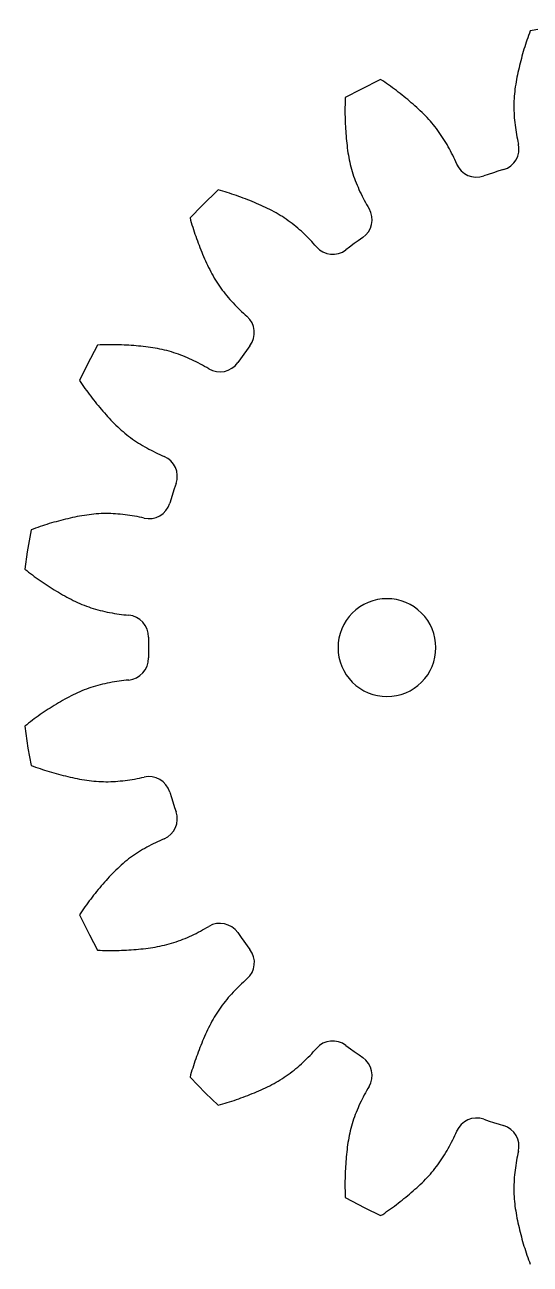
# Model space of a CAD drawing. Header units: inches. Extents: x -337 to 409, y -412 to 336.
# Drawn here: x -24.9 to -9.41, y 225.11 to 263.12 of the extents above; entities that cross this region are included whole.
import ezdxf

# ---------------------------------------------------------------- set-up
doc = ezdxf.new("R2010")
doc.units = ezdxf.units.IN
doc.header["$MEASUREMENT"] = 0

msp = doc.modelspace()

# ---------------------------------------------------------------- linework, layer by layer
at = {"color": 7, "linetype": 'Continuous'}
for p, q in [((-9.514, 262.654), (-9.537, 262.584)), ((-9.49, 262.723), (-9.514, 262.654)), ((-9.465, 262.793), (-9.49, 262.723)), ((-9.439, 262.862), (-9.465, 262.793)), ((-9.413, 262.931), (-9.439, 262.862)), ((-9.624, 262.302), (-9.645, 262.231)), ((-9.604, 262.373), (-9.624, 262.302)), ((-9.582, 262.444), (-9.604, 262.373)), ((-9.56, 262.514), (-9.582, 262.444)), ((-9.537, 262.584), (-9.56, 262.514)), ((-9.739, 261.874), (-9.756, 261.803)), ((-9.721, 261.946), (-9.739, 261.874)), ((-9.703, 262.018), (-9.721, 261.946)), ((-9.684, 262.089), (-9.703, 262.018)), ((-9.665, 262.16), (-9.684, 262.089)), ((-9.645, 262.231), (-9.665, 262.16)), ((-9.819, 261.514), (-9.832, 261.441)), ((-9.804, 261.586), (-9.819, 261.514)), ((-9.788, 261.658), (-9.804, 261.586)), ((-9.772, 261.731), (-9.788, 261.658)), ((-9.756, 261.803), (-9.772, 261.731)), ((-13.934, 261.401), (-13.996, 261.442)), ((-13.873, 261.361), (-13.934, 261.401)), ((-13.812, 261.319), (-13.873, 261.361)), ((-13.752, 261.277), (-13.812, 261.319)), ((-13.692, 261.234), (-13.752, 261.277)), ((-13.632, 261.191), (-13.692, 261.234)), ((-13.573, 261.147), (-13.632, 261.191)), ((-13.514, 261.103), (-13.573, 261.147)), ((-9.879, 261.15), (-9.888, 261.077)), ((-9.869, 261.223), (-9.879, 261.15)), ((-9.858, 261.296), (-9.869, 261.223)), ((-9.845, 261.368), (-9.858, 261.296)), ((-9.832, 261.441), (-9.845, 261.368)), ((-15.086, 260.743), (-15.088, 260.669)), ((-15.083, 260.816), (-15.086, 260.743)), ((-15.079, 260.89), (-15.083, 260.816)), ((-13.456, 261.058), (-13.514, 261.103)), ((-13.398, 261.012), (-13.456, 261.058)), ((-13.34, 260.966), (-13.398, 261.012)), ((-13.282, 260.92), (-13.34, 260.966)), ((-13.225, 260.873), (-13.282, 260.92)), ((-13.168, 260.826), (-13.225, 260.873)), ((-13.112, 260.778), (-13.168, 260.826)), ((-13.056, 260.73), (-13.112, 260.778)), ((-13, 260.682), (-13.056, 260.73)), ((-9.911, 260.783), (-9.913, 260.709)), ((-9.907, 260.856), (-9.911, 260.783)), ((-9.902, 260.93), (-9.907, 260.856)), ((-9.895, 261.003), (-9.902, 260.93)), ((-9.888, 261.077), (-9.895, 261.003)), ((-15.089, 260.595), (-15.09, 260.522)), ((-15.09, 260.522), (-15.09, 260.448)), ((-15.09, 260.448), (-15.09, 260.374)), ((-15.09, 260.374), (-15.088, 260.3)), ((-15.088, 260.669), (-15.089, 260.595)), ((-12.945, 260.633), (-13, 260.682)), ((-12.89, 260.584), (-12.945, 260.633)), ((-12.835, 260.534), (-12.89, 260.584)), ((-12.781, 260.483), (-12.835, 260.534)), ((-12.728, 260.432), (-12.781, 260.483)), ((-12.675, 260.38), (-12.728, 260.432)), ((-12.624, 260.328), (-12.675, 260.38)), ((-9.913, 260.709), (-9.914, 260.636)), ((-9.914, 260.636), (-9.914, 260.562)), ((-9.914, 260.562), (-9.912, 260.488)), ((-9.912, 260.488), (-9.909, 260.414)), ((-9.909, 260.414), (-9.905, 260.341)), ((-15.088, 260.3), (-15.086, 260.227)), ((-15.086, 260.227), (-15.084, 260.153)), ((-15.084, 260.153), (-15.081, 260.079)), ((-15.081, 260.079), (-15.077, 260.006)), ((-15.077, 260.006), (-15.073, 259.932)), ((-12.572, 260.274), (-12.624, 260.328)), ((-12.522, 260.221), (-12.572, 260.274)), ((-12.473, 260.166), (-12.522, 260.221)), ((-12.425, 260.11), (-12.473, 260.166)), ((-12.377, 260.054), (-12.425, 260.11)), ((-12.331, 259.997), (-12.377, 260.054)), ((-12.286, 259.938), (-12.331, 259.997)), ((-9.905, 260.341), (-9.9, 260.267)), ((-9.9, 260.267), (-9.893, 260.193)), ((-9.893, 260.193), (-9.886, 260.12)), ((-9.886, 260.12), (-9.877, 260.046)), ((-9.877, 260.046), (-9.868, 259.973)), ((-9.868, 259.973), (-9.857, 259.9)), ((-15.073, 259.932), (-15.068, 259.858)), ((-15.068, 259.858), (-15.062, 259.785)), ((-15.062, 259.785), (-15.057, 259.711)), ((-15.057, 259.711), (-15.05, 259.637)), ((-15.05, 259.637), (-15.043, 259.564)), ((-12.242, 259.879), (-12.286, 259.938)), ((-12.199, 259.82), (-12.242, 259.879)), ((-12.157, 259.759), (-12.199, 259.82)), ((-12.116, 259.697), (-12.157, 259.759)), ((-12.076, 259.635), (-12.116, 259.697)), ((-12.037, 259.573), (-12.076, 259.635)), ((-9.857, 259.9), (-9.846, 259.827)), ((-9.846, 259.827), (-9.833, 259.754)), ((-9.833, 259.754), (-9.82, 259.682)), ((-9.82, 259.682), (-9.806, 259.61)), ((-9.806, 259.61), (-9.791, 259.537)), ((-15.043, 259.564), (-15.036, 259.49)), ((-15.036, 259.49), (-15.027, 259.417)), ((-15.027, 259.417), (-15.018, 259.343)), ((-15.018, 259.343), (-15.008, 259.27)), ((-15.008, 259.27), (-14.997, 259.197)), ((-11.998, 259.509), (-12.037, 259.573)), ((-11.961, 259.445), (-11.998, 259.509)), ((-11.925, 259.381), (-11.961, 259.445)), ((-11.89, 259.316), (-11.925, 259.381)), ((-11.855, 259.251), (-11.89, 259.316)), ((-11.822, 259.185), (-11.855, 259.251)), ((-9.791, 259.537), (-9.775, 259.465)), ((-14.997, 259.197), (-14.985, 259.125)), ((-14.985, 259.125), (-14.972, 259.052)), ((-14.972, 259.052), (-14.958, 258.98)), ((-14.958, 258.98), (-14.943, 258.908)), ((-14.943, 258.908), (-14.926, 258.836)), ((-14.926, 258.836), (-14.908, 258.764)), ((-11.789, 259.119), (-11.822, 259.185)), ((-11.757, 259.052), (-11.789, 259.119)), ((-11.726, 258.986), (-11.757, 259.052)), ((-11.696, 258.918), (-11.726, 258.986)), ((-11.666, 258.851), (-11.696, 258.918)), ((-14.908, 258.764), (-14.889, 258.693)), ((-14.889, 258.693), (-14.869, 258.622)), ((-14.869, 258.622), (-14.847, 258.552)), ((-14.847, 258.552), (-14.824, 258.482)), ((-14.824, 258.482), (-14.799, 258.412)), ((-14.799, 258.412), (-14.774, 258.343)), ((-14.774, 258.343), (-14.747, 258.274)), ((-14.747, 258.274), (-14.719, 258.206)), ((-14.719, 258.206), (-14.69, 258.138)), ((-14.69, 258.138), (-14.66, 258.07)), ((-14.66, 258.07), (-14.63, 258.003)), ((-18.907, 258.038), (-18.978, 258.057)), ((-18.836, 258.018), (-18.907, 258.038)), ((-18.765, 257.997), (-18.836, 258.018)), ((-18.695, 257.976), (-18.765, 257.997)), ((-18.625, 257.954), (-18.695, 257.976)), ((-18.555, 257.931), (-18.625, 257.954)), ((-18.485, 257.908), (-18.555, 257.931)), ((-18.415, 257.884), (-18.485, 257.908)), ((-18.345, 257.859), (-18.415, 257.884)), ((-18.276, 257.834), (-18.345, 257.859)), ((-18.207, 257.808), (-18.276, 257.834)), ((-18.138, 257.782), (-18.207, 257.808)), ((-18.069, 257.755), (-18.138, 257.782)), ((-18.001, 257.728), (-18.069, 257.755)), ((-17.932, 257.7), (-18.001, 257.728)), ((-17.864, 257.671), (-17.932, 257.7)), ((-14.63, 258.003), (-14.598, 257.936)), ((-14.598, 257.936), (-14.565, 257.87)), ((-14.565, 257.87), (-14.532, 257.804)), ((-14.532, 257.804), (-14.498, 257.739)), ((-14.498, 257.739), (-14.463, 257.674)), ((-17.796, 257.642), (-17.864, 257.671)), ((-17.728, 257.613), (-17.796, 257.642)), ((-17.66, 257.583), (-17.728, 257.613)), ((-17.593, 257.552), (-17.66, 257.583)), ((-17.526, 257.521), (-17.593, 257.552)), ((-17.46, 257.489), (-17.526, 257.521)), ((-17.394, 257.456), (-17.46, 257.489)), ((-17.328, 257.422), (-17.394, 257.456)), ((-17.263, 257.387), (-17.328, 257.422)), ((-17.199, 257.351), (-17.263, 257.387)), ((-17.135, 257.315), (-17.199, 257.351)), ((-17.072, 257.277), (-17.135, 257.315)), ((-14.463, 257.674), (-14.427, 257.61)), ((-14.427, 257.61), (-14.39, 257.546)), ((-14.39, 257.546), (-14.353, 257.482)), ((-19.838, 257.198), (-19.819, 257.127)), ((-19.819, 257.127), (-19.799, 257.056)), ((-19.799, 257.056), (-19.778, 256.985)), ((-19.778, 256.985), (-19.756, 256.914)), ((-17.009, 257.238), (-17.072, 257.277)), ((-16.948, 257.197), (-17.009, 257.238)), ((-16.887, 257.156), (-16.948, 257.197)), ((-16.827, 257.113), (-16.887, 257.156)), ((-16.767, 257.07), (-16.827, 257.113)), ((-16.708, 257.025), (-16.767, 257.07)), ((-16.651, 256.979), (-16.708, 257.025)), ((-16.593, 256.933), (-16.651, 256.979)), ((-16.537, 256.885), (-16.593, 256.933)), ((-19.756, 256.914), (-19.734, 256.844)), ((-19.734, 256.844), (-19.712, 256.774)), ((-19.712, 256.774), (-19.688, 256.704)), ((-19.688, 256.704), (-19.664, 256.635)), ((-19.664, 256.635), (-19.639, 256.565)), ((-19.639, 256.565), (-19.614, 256.496)), ((-16.481, 256.837), (-16.537, 256.885)), ((-16.426, 256.788), (-16.481, 256.837)), ((-16.372, 256.737), (-16.426, 256.788)), ((-16.318, 256.687), (-16.372, 256.737)), ((-16.265, 256.635), (-16.318, 256.687)), ((-16.213, 256.583), (-16.265, 256.635)), ((-16.161, 256.53), (-16.213, 256.583)), ((-19.614, 256.496), (-19.588, 256.426)), ((-19.588, 256.426), (-19.562, 256.358)), ((-19.562, 256.358), (-19.535, 256.289)), ((-19.535, 256.289), (-19.508, 256.22)), ((-19.508, 256.22), (-19.48, 256.152)), ((-16.11, 256.477), (-16.161, 256.53)), ((-16.06, 256.423), (-16.11, 256.477)), ((-16.011, 256.368), (-16.06, 256.423)), ((-15.962, 256.313), (-16.011, 256.368)), ((-19.48, 256.152), (-19.452, 256.084)), ((-19.452, 256.084), (-19.423, 256.015)), ((-19.423, 256.015), (-19.393, 255.948)), ((-19.393, 255.948), (-19.363, 255.88)), ((-19.363, 255.88), (-19.333, 255.813)), ((-19.333, 255.813), (-19.301, 255.746)), ((-19.301, 255.746), (-19.269, 255.679)), ((-19.269, 255.679), (-19.236, 255.613)), ((-19.236, 255.613), (-19.202, 255.548)), ((-19.202, 255.548), (-19.168, 255.483)), ((-19.168, 255.483), (-19.132, 255.418)), ((-19.132, 255.418), (-19.095, 255.355)), ((-19.095, 255.355), (-19.057, 255.292)), ((-19.057, 255.292), (-19.018, 255.229)), ((-19.018, 255.229), (-18.978, 255.167)), ((-18.978, 255.167), (-18.936, 255.106)), ((-18.936, 255.106), (-18.894, 255.046)), ((-18.894, 255.046), (-18.85, 254.987)), ((-18.85, 254.987), (-18.806, 254.928)), ((-18.806, 254.928), (-18.76, 254.87)), ((-18.76, 254.87), (-18.713, 254.813)), ((-18.713, 254.813), (-18.666, 254.756)), ((-18.666, 254.756), (-18.617, 254.701)), ((-18.617, 254.701), (-18.568, 254.645)), ((-18.568, 254.645), (-18.518, 254.591)), ((-18.518, 254.591), (-18.467, 254.537)), ((-18.467, 254.537), (-18.416, 254.484)), ((-18.416, 254.484), (-18.363, 254.432)), ((-18.363, 254.432), (-18.311, 254.381)), ((-18.311, 254.381), (-18.257, 254.33)), ((-18.257, 254.33), (-18.203, 254.28)), ((-18.203, 254.28), (-18.149, 254.23)), ((-18.149, 254.23), (-18.094, 254.181)), ((-18.094, 254.181), (-18.093, 254.181)), ((-22.597, 253.303), (-22.67, 253.299)), ((-22.523, 253.306), (-22.597, 253.303)), ((-22.449, 253.308), (-22.523, 253.306)), ((-22.376, 253.309), (-22.449, 253.308)), ((-22.302, 253.31), (-22.376, 253.309)), ((-22.228, 253.31), (-22.302, 253.31)), ((-22.155, 253.309), (-22.228, 253.31)), ((-22.081, 253.308), (-22.155, 253.309)), ((-22.007, 253.306), (-22.081, 253.308)), ((-21.934, 253.303), (-22.007, 253.306)), ((-21.86, 253.3), (-21.934, 253.303)), ((-21.786, 253.297), (-21.86, 253.3)), ((-21.712, 253.292), (-21.786, 253.297)), ((-21.639, 253.287), (-21.712, 253.292)), ((-21.565, 253.282), (-21.639, 253.287)), ((-21.491, 253.276), (-21.565, 253.282)), ((-21.418, 253.27), (-21.491, 253.276)), ((-21.344, 253.263), (-21.418, 253.27)), ((-21.271, 253.255), (-21.344, 253.263)), ((-21.197, 253.247), (-21.271, 253.255)), ((-21.124, 253.238), (-21.197, 253.247)), ((-21.051, 253.227), (-21.124, 253.238)), ((-20.978, 253.216), (-21.051, 253.227)), ((-20.905, 253.204), (-20.978, 253.216)), ((-20.832, 253.191), (-20.905, 253.204)), ((-20.76, 253.177), (-20.832, 253.191)), ((-20.688, 253.162), (-20.76, 253.177)), ((-20.616, 253.146), (-20.688, 253.162)), ((-20.545, 253.128), (-20.616, 253.146)), ((-20.474, 253.109), (-20.545, 253.128)), ((-20.403, 253.088), (-20.474, 253.109)), ((-20.332, 253.066), (-20.403, 253.088)), ((-20.262, 253.043), (-20.332, 253.066)), ((-20.193, 253.019), (-20.262, 253.043)), ((-20.123, 252.993), (-20.193, 253.019)), ((-20.055, 252.966), (-20.123, 252.993)), ((-19.986, 252.939), (-20.055, 252.966)), ((-19.918, 252.91), (-19.986, 252.939)), ((-19.851, 252.88), (-19.918, 252.91)), ((-19.783, 252.849), (-19.851, 252.88)), ((-19.717, 252.817), (-19.783, 252.849)), ((-19.65, 252.785), (-19.717, 252.817)), ((-19.585, 252.751), (-19.65, 252.785)), ((-19.519, 252.717), (-19.585, 252.751)), ((-19.454, 252.682), (-19.519, 252.717)), ((-19.39, 252.646), (-19.454, 252.682)), ((-19.326, 252.61), (-19.39, 252.646)), ((-19.263, 252.572), (-19.326, 252.61)), ((-23.222, 252.216), (-23.182, 252.154)), ((-23.182, 252.154), (-23.141, 252.093)), ((-23.141, 252.093), (-23.099, 252.032)), ((-23.099, 252.032), (-23.057, 251.972)), ((-23.057, 251.972), (-23.015, 251.911)), ((-23.015, 251.911), (-22.971, 251.852)), ((-22.971, 251.852), (-22.927, 251.793)), ((-22.927, 251.793), (-22.883, 251.734)), ((-22.883, 251.734), (-22.838, 251.675)), ((-22.838, 251.675), (-22.793, 251.617)), ((-22.793, 251.617), (-22.747, 251.559)), ((-22.747, 251.559), (-22.701, 251.502)), ((-22.701, 251.502), (-22.654, 251.445)), ((-22.654, 251.445), (-22.607, 251.388)), ((-22.607, 251.388), (-22.559, 251.332)), ((-22.559, 251.332), (-22.511, 251.275)), ((-22.511, 251.275), (-22.462, 251.22)), ((-22.462, 251.22), (-22.413, 251.164)), ((-22.413, 251.164), (-22.364, 251.109)), ((-22.364, 251.109), (-22.314, 251.055)), ((-22.314, 251.055), (-22.263, 251.001)), ((-22.263, 251.001), (-22.212, 250.948)), ((-22.212, 250.948), (-22.16, 250.895)), ((-22.16, 250.895), (-22.108, 250.843)), ((-22.108, 250.843), (-22.055, 250.792)), ((-22.055, 250.792), (-22.001, 250.742)), ((-22.001, 250.742), (-21.946, 250.693)), ((-21.946, 250.693), (-21.891, 250.644)), ((-21.891, 250.644), (-21.834, 250.597)), ((-21.834, 250.597), (-21.777, 250.55)), ((-21.777, 250.55), (-21.719, 250.505)), ((-21.719, 250.505), (-21.66, 250.461)), ((-21.66, 250.461), (-21.6, 250.418)), ((-21.6, 250.418), (-21.539, 250.376)), ((-21.539, 250.376), (-21.478, 250.335)), ((-21.478, 250.335), (-21.416, 250.295)), ((-21.416, 250.295), (-21.353, 250.256)), ((-21.353, 250.256), (-21.29, 250.218)), ((-21.29, 250.218), (-21.226, 250.181)), ((-21.226, 250.181), (-21.161, 250.145)), ((-21.161, 250.145), (-21.096, 250.109)), ((-21.096, 250.109), (-21.031, 250.075)), ((-21.031, 250.075), (-20.965, 250.041)), ((-20.965, 250.041), (-20.899, 250.009)), ((-20.899, 250.009), (-20.833, 249.977)), ((-20.833, 249.977), (-20.766, 249.946)), ((-20.766, 249.946), (-20.699, 249.915)), ((-20.699, 249.915), (-20.631, 249.886)), ((-24.154, 247.823), (-24.224, 247.802)), ((-24.083, 247.844), (-24.154, 247.823)), ((-24.012, 247.864), (-24.083, 247.844)), ((-23.941, 247.884), (-24.012, 247.864)), ((-23.87, 247.904), (-23.941, 247.884)), ((-23.798, 247.922), (-23.87, 247.904)), ((-23.727, 247.94), (-23.798, 247.922)), ((-23.655, 247.958), (-23.727, 247.94)), ((-23.583, 247.975), (-23.655, 247.958)), ((-23.511, 247.992), (-23.583, 247.975)), ((-23.439, 248.008), (-23.511, 247.992)), ((-23.367, 248.023), (-23.439, 248.008)), ((-23.294, 248.038), (-23.367, 248.023)), ((-23.222, 248.052), (-23.294, 248.038)), ((-23.149, 248.065), (-23.222, 248.052)), ((-23.076, 248.077), (-23.149, 248.065)), ((-23.003, 248.088), (-23.076, 248.077)), ((-22.93, 248.098), (-23.003, 248.088)), ((-22.857, 248.107), (-22.93, 248.098)), ((-22.784, 248.115), (-22.857, 248.107)), ((-22.71, 248.121), (-22.784, 248.115)), ((-22.637, 248.127), (-22.71, 248.121)), ((-22.563, 248.13), (-22.637, 248.127)), ((-22.49, 248.133), (-22.563, 248.13)), ((-22.416, 248.134), (-22.49, 248.133)), ((-22.342, 248.133), (-22.416, 248.134)), ((-22.268, 248.132), (-22.342, 248.133)), ((-22.195, 248.129), (-22.268, 248.132)), ((-22.121, 248.125), (-22.195, 248.129)), ((-22.047, 248.119), (-22.121, 248.125)), ((-21.974, 248.113), (-22.047, 248.119)), ((-21.9, 248.106), (-21.974, 248.113)), ((-21.827, 248.097), (-21.9, 248.106)), ((-21.753, 248.087), (-21.827, 248.097)), ((-21.68, 248.077), (-21.753, 248.087)), ((-21.607, 248.065), (-21.68, 248.077)), ((-21.535, 248.053), (-21.607, 248.065)), ((-21.462, 248.04), (-21.535, 248.053)), ((-21.39, 248.026), (-21.462, 248.04)), ((-21.318, 248.011), (-21.39, 248.026)), ((-21.246, 247.995), (-21.318, 248.011)), ((-24.642, 247.659), (-24.711, 247.633)), ((-24.573, 247.684), (-24.642, 247.659)), ((-24.504, 247.709), (-24.573, 247.684)), ((-24.434, 247.733), (-24.504, 247.709)), ((-24.364, 247.757), (-24.434, 247.733)), ((-24.294, 247.78), (-24.364, 247.757)), ((-24.224, 247.802), (-24.294, 247.78)), ((-24.901, 246.432), (-24.844, 246.386)), ((-24.844, 246.386), (-24.786, 246.34)), ((-24.786, 246.34), (-24.728, 246.295)), ((-24.728, 246.295), (-24.669, 246.251)), ((-24.669, 246.251), (-24.61, 246.207)), ((-24.61, 246.207), (-24.55, 246.163)), ((-24.55, 246.163), (-24.49, 246.121)), ((-24.49, 246.121), (-24.43, 246.078)), ((-24.43, 246.078), (-24.369, 246.037)), ((-24.369, 246.037), (-24.308, 245.995)), ((-24.308, 245.995), (-24.247, 245.955)), ((-24.247, 245.955), (-24.185, 245.914)), ((-24.185, 245.914), (-24.123, 245.874)), ((-24.123, 245.874), (-24.06, 245.835)), ((-24.06, 245.835), (-23.997, 245.796)), ((-23.997, 245.796), (-23.934, 245.757)), ((-23.934, 245.757), (-23.871, 245.719)), ((-23.871, 245.719), (-23.807, 245.682)), ((-23.807, 245.682), (-23.743, 245.645)), ((-23.743, 245.645), (-23.679, 245.608)), ((-23.679, 245.608), (-23.614, 245.573)), ((-23.614, 245.573), (-23.549, 245.538)), ((-23.549, 245.538), (-23.484, 245.504)), ((-23.484, 245.504), (-23.418, 245.471)), ((-23.418, 245.471), (-23.351, 245.439)), ((-23.351, 245.439), (-23.285, 245.407)), ((-23.285, 245.407), (-23.217, 245.377)), ((-23.217, 245.377), (-23.15, 245.349)), ((-23.15, 245.349), (-23.081, 245.321)), ((-23.081, 245.321), (-23.012, 245.295)), ((-23.012, 245.295), (-22.943, 245.27)), ((-22.943, 245.27), (-22.873, 245.246)), ((-22.873, 245.246), (-22.803, 245.224)), ((-22.803, 245.224), (-22.733, 245.202)), ((-22.733, 245.202), (-22.661, 245.182)), ((-22.661, 245.182), (-22.59, 245.163)), ((-22.59, 245.163), (-22.518, 245.146)), ((-22.518, 245.146), (-22.446, 245.129)), ((-22.446, 245.129), (-22.374, 245.113)), ((-22.374, 245.113), (-22.302, 245.099)), ((-22.302, 245.099), (-22.229, 245.085)), ((-22.229, 245.085), (-22.156, 245.073)), ((-22.156, 245.073), (-22.083, 245.061)), ((-22.083, 245.061), (-22.01, 245.051)), ((-22.01, 245.051), (-21.937, 245.041)), ((-21.937, 245.041), (-21.864, 245.032)), ((-21.864, 245.032), (-21.791, 245.024)), ((-21.791, 245.024), (-21.718, 245.017)), ((-22.59, 242.881), (-22.661, 242.863)), ((-22.518, 242.899), (-22.59, 242.881)), ((-22.446, 242.916), (-22.518, 242.899)), ((-22.374, 242.931), (-22.446, 242.916)), ((-22.302, 242.946), (-22.374, 242.931)), ((-22.229, 242.959), (-22.302, 242.946)), ((-22.156, 242.972), (-22.229, 242.959)), ((-22.083, 242.984), (-22.156, 242.972)), ((-22.01, 242.994), (-22.083, 242.984)), ((-21.937, 243.004), (-22.01, 242.994)), ((-21.864, 243.013), (-21.937, 243.004)), ((-21.791, 243.021), (-21.864, 243.013)), ((-21.718, 243.028), (-21.791, 243.021)), ((-23.549, 242.507), (-23.614, 242.472)), ((-23.484, 242.541), (-23.549, 242.507)), ((-23.418, 242.574), (-23.484, 242.541)), ((-23.351, 242.606), (-23.418, 242.574)), ((-23.285, 242.637), (-23.351, 242.606)), ((-23.217, 242.667), (-23.285, 242.637)), ((-23.15, 242.696), (-23.217, 242.667)), ((-23.081, 242.724), (-23.15, 242.696)), ((-23.012, 242.75), (-23.081, 242.724)), ((-22.943, 242.775), (-23.012, 242.75)), ((-22.873, 242.799), (-22.943, 242.775)), ((-22.803, 242.821), (-22.873, 242.799)), ((-22.733, 242.843), (-22.803, 242.821)), ((-22.661, 242.863), (-22.733, 242.843)), ((-24.185, 242.131), (-24.247, 242.09)), ((-24.123, 242.17), (-24.185, 242.131)), ((-24.06, 242.21), (-24.123, 242.17)), ((-23.997, 242.249), (-24.06, 242.21)), ((-23.934, 242.287), (-23.997, 242.249)), ((-23.871, 242.326), (-23.934, 242.287)), ((-23.807, 242.363), (-23.871, 242.326)), ((-23.743, 242.4), (-23.807, 242.363)), ((-23.679, 242.436), (-23.743, 242.4)), ((-23.614, 242.472), (-23.679, 242.436)), ((-24.728, 241.75), (-24.786, 241.705)), ((-24.669, 241.794), (-24.728, 241.75)), ((-24.61, 241.838), (-24.669, 241.794)), ((-24.55, 241.881), (-24.61, 241.838)), ((-24.49, 241.924), (-24.55, 241.881)), ((-24.43, 241.966), (-24.49, 241.924)), ((-24.369, 242.008), (-24.43, 241.966)), ((-24.308, 242.049), (-24.369, 242.008)), ((-24.247, 242.09), (-24.308, 242.049)), ((-24.844, 241.659), (-24.901, 241.613)), ((-24.786, 241.705), (-24.844, 241.659)), ((-24.711, 240.412), (-24.642, 240.386)), ((-24.642, 240.386), (-24.573, 240.36)), ((-24.573, 240.36), (-24.504, 240.336)), ((-24.504, 240.336), (-24.434, 240.311)), ((-24.434, 240.311), (-24.364, 240.288)), ((-24.364, 240.288), (-24.294, 240.265)), ((-24.294, 240.265), (-24.224, 240.243)), ((-24.224, 240.243), (-24.154, 240.222)), ((-24.154, 240.222), (-24.083, 240.201)), ((-24.083, 240.201), (-24.012, 240.18)), ((-24.012, 240.18), (-23.941, 240.161)), ((-23.941, 240.161), (-23.87, 240.141)), ((-23.87, 240.141), (-23.798, 240.123)), ((-23.798, 240.123), (-23.727, 240.105)), ((-23.727, 240.105), (-23.655, 240.087)), ((-23.655, 240.087), (-23.583, 240.07)), ((-23.583, 240.07), (-23.511, 240.053)), ((-23.511, 240.053), (-23.439, 240.037)), ((-23.439, 240.037), (-23.367, 240.021)), ((-23.367, 240.021), (-23.294, 240.007)), ((-23.294, 240.007), (-23.222, 239.993)), ((-23.222, 239.993), (-23.149, 239.98)), ((-23.149, 239.98), (-23.076, 239.968)), ((-23.076, 239.968), (-23.003, 239.957)), ((-23.003, 239.957), (-22.93, 239.946)), ((-22.93, 239.946), (-22.857, 239.938)), ((-22.857, 239.938), (-22.784, 239.93)), ((-22.784, 239.93), (-22.71, 239.923)), ((-22.71, 239.923), (-22.637, 239.918)), ((-22.637, 239.918), (-22.563, 239.914)), ((-22.563, 239.914), (-22.49, 239.912)), ((-22.49, 239.912), (-22.416, 239.911)), ((-22.416, 239.911), (-22.342, 239.911)), ((-22.342, 239.911), (-22.268, 239.913)), ((-22.268, 239.913), (-22.195, 239.916)), ((-22.195, 239.916), (-22.121, 239.92)), ((-22.121, 239.92), (-22.047, 239.925)), ((-22.047, 239.925), (-21.974, 239.932)), ((-21.974, 239.932), (-21.9, 239.939)), ((-21.9, 239.939), (-21.827, 239.948)), ((-21.827, 239.948), (-21.753, 239.958)), ((-21.753, 239.958), (-21.68, 239.968)), ((-21.68, 239.968), (-21.607, 239.98)), ((-21.607, 239.98), (-21.535, 239.992)), ((-21.535, 239.992), (-21.462, 240.005)), ((-21.462, 240.005), (-21.39, 240.019)), ((-21.39, 240.019), (-21.318, 240.034)), ((-21.318, 240.034), (-21.246, 240.05)), ((-21.096, 237.935), (-21.161, 237.9)), ((-21.031, 237.97), (-21.096, 237.935)), ((-20.965, 238.004), (-21.031, 237.97)), ((-20.899, 238.036), (-20.965, 238.004)), ((-20.833, 238.068), (-20.899, 238.036)), ((-20.766, 238.099), (-20.833, 238.068)), ((-20.699, 238.129), (-20.766, 238.099)), ((-20.631, 238.159), (-20.699, 238.129)), ((-21.66, 237.584), (-21.719, 237.54)), ((-21.6, 237.627), (-21.66, 237.584)), ((-21.539, 237.669), (-21.6, 237.627)), ((-21.478, 237.71), (-21.539, 237.669)), ((-21.416, 237.75), (-21.478, 237.71)), ((-21.353, 237.789), (-21.416, 237.75)), ((-21.29, 237.827), (-21.353, 237.789)), ((-21.226, 237.864), (-21.29, 237.827)), ((-21.161, 237.9), (-21.226, 237.864)), ((-22.108, 237.202), (-22.16, 237.15)), ((-22.055, 237.253), (-22.108, 237.202)), ((-22.001, 237.303), (-22.055, 237.253)), ((-21.946, 237.352), (-22.001, 237.303)), ((-21.891, 237.401), (-21.946, 237.352)), ((-21.834, 237.448), (-21.891, 237.401)), ((-21.777, 237.494), (-21.834, 237.448)), ((-21.719, 237.54), (-21.777, 237.494)), ((-22.462, 236.825), (-22.511, 236.769)), ((-22.413, 236.881), (-22.462, 236.825)), ((-22.364, 236.936), (-22.413, 236.881)), ((-22.314, 236.99), (-22.364, 236.936)), ((-22.263, 237.044), (-22.314, 236.99)), ((-22.212, 237.097), (-22.263, 237.044)), ((-22.16, 237.15), (-22.212, 237.097)), ((-22.793, 236.428), (-22.838, 236.369)), ((-22.747, 236.485), (-22.793, 236.428)), ((-22.701, 236.543), (-22.747, 236.485)), ((-22.654, 236.6), (-22.701, 236.543)), ((-22.607, 236.657), (-22.654, 236.6)), ((-22.559, 236.713), (-22.607, 236.657)), ((-22.511, 236.769), (-22.559, 236.713)), ((-23.057, 236.073), (-23.099, 236.013)), ((-23.015, 236.133), (-23.057, 236.073)), ((-22.971, 236.193), (-23.015, 236.133)), ((-22.927, 236.252), (-22.971, 236.193)), ((-22.883, 236.311), (-22.927, 236.252)), ((-22.838, 236.369), (-22.883, 236.311)), ((-23.182, 235.891), (-23.222, 235.829)), ((-23.141, 235.952), (-23.182, 235.891)), ((-23.099, 236.013), (-23.141, 235.952)), ((-19.65, 235.26), (-19.585, 235.293)), ((-19.585, 235.293), (-19.519, 235.328)), ((-19.519, 235.328), (-19.454, 235.363)), ((-19.454, 235.363), (-19.39, 235.399)), ((-19.39, 235.399), (-19.326, 235.435)), ((-19.326, 235.435), (-19.263, 235.472)), ((-20.76, 234.868), (-20.688, 234.883)), ((-20.688, 234.883), (-20.616, 234.899)), ((-20.616, 234.899), (-20.545, 234.917)), ((-20.545, 234.917), (-20.474, 234.936)), ((-20.474, 234.936), (-20.403, 234.957)), ((-20.403, 234.957), (-20.332, 234.978)), ((-20.332, 234.978), (-20.262, 235.002)), ((-20.262, 235.002), (-20.193, 235.026)), ((-20.193, 235.026), (-20.123, 235.052)), ((-20.123, 235.052), (-20.055, 235.078)), ((-20.055, 235.078), (-19.986, 235.106)), ((-19.986, 235.106), (-19.918, 235.135)), ((-19.918, 235.135), (-19.851, 235.165)), ((-19.851, 235.165), (-19.783, 235.196)), ((-19.783, 235.196), (-19.717, 235.227)), ((-19.717, 235.227), (-19.65, 235.26)), ((-22.67, 234.746), (-22.597, 234.742)), ((-22.597, 234.742), (-22.523, 234.739)), ((-22.523, 234.739), (-22.449, 234.737)), ((-22.449, 234.737), (-22.376, 234.736)), ((-22.376, 234.736), (-22.302, 234.735)), ((-22.302, 234.735), (-22.228, 234.735)), ((-22.228, 234.735), (-22.155, 234.736)), ((-22.155, 234.736), (-22.081, 234.737)), ((-22.081, 234.737), (-22.007, 234.739)), ((-22.007, 234.739), (-21.934, 234.742)), ((-21.934, 234.742), (-21.86, 234.745)), ((-21.86, 234.745), (-21.786, 234.748)), ((-21.786, 234.748), (-21.712, 234.753)), ((-21.712, 234.753), (-21.639, 234.757)), ((-21.639, 234.757), (-21.565, 234.763)), ((-21.565, 234.763), (-21.491, 234.769)), ((-21.491, 234.769), (-21.418, 234.775)), ((-21.418, 234.775), (-21.344, 234.782)), ((-21.344, 234.782), (-21.271, 234.79)), ((-21.271, 234.79), (-21.197, 234.798)), ((-21.197, 234.798), (-21.124, 234.807)), ((-21.124, 234.807), (-21.051, 234.817)), ((-21.051, 234.817), (-20.978, 234.828)), ((-20.978, 234.828), (-20.905, 234.84)), ((-20.905, 234.84), (-20.832, 234.853)), ((-20.832, 234.853), (-20.76, 234.868)), ((-18.203, 233.765), (-18.257, 233.715)), ((-18.149, 233.815), (-18.203, 233.765)), ((-18.094, 233.863), (-18.149, 233.815)), ((-18.568, 233.399), (-18.617, 233.344)), ((-18.518, 233.454), (-18.568, 233.399)), ((-18.467, 233.507), (-18.518, 233.454)), ((-18.416, 233.56), (-18.467, 233.507)), ((-18.363, 233.613), (-18.416, 233.56)), ((-18.311, 233.664), (-18.363, 233.613)), ((-18.257, 233.715), (-18.311, 233.664)), ((-18.894, 232.999), (-18.936, 232.939)), ((-18.85, 233.058), (-18.894, 232.999)), ((-18.806, 233.117), (-18.85, 233.058)), ((-18.76, 233.175), (-18.806, 233.117)), ((-18.713, 233.232), (-18.76, 233.175)), ((-18.666, 233.288), (-18.713, 233.232)), ((-18.617, 233.344), (-18.666, 233.288)), ((-19.132, 232.626), (-19.168, 232.562)), ((-19.095, 232.69), (-19.132, 232.626)), ((-19.057, 232.753), (-19.095, 232.69)), ((-19.018, 232.816), (-19.057, 232.753)), ((-18.978, 232.877), (-19.018, 232.816)), ((-18.936, 232.939), (-18.978, 232.877)), ((-19.333, 232.232), (-19.363, 232.165)), ((-19.301, 232.299), (-19.333, 232.232)), ((-19.269, 232.365), (-19.301, 232.299)), ((-19.236, 232.431), (-19.269, 232.365)), ((-19.202, 232.497), (-19.236, 232.431)), ((-19.168, 232.562), (-19.202, 232.497)), ((-19.48, 231.893), (-19.508, 231.825)), ((-19.452, 231.961), (-19.48, 231.893)), ((-19.423, 232.029), (-19.452, 231.961)), ((-19.393, 232.097), (-19.423, 232.029)), ((-19.363, 232.165), (-19.393, 232.097)), ((-19.639, 231.48), (-19.664, 231.41)), ((-19.614, 231.549), (-19.639, 231.48)), ((-19.588, 231.618), (-19.614, 231.549)), ((-19.562, 231.687), (-19.588, 231.618)), ((-19.535, 231.756), (-19.562, 231.687)), ((-19.508, 231.825), (-19.535, 231.756)), ((-16.213, 231.462), (-16.161, 231.515)), ((-16.161, 231.515), (-16.11, 231.568)), ((-16.11, 231.568), (-16.06, 231.622)), ((-16.06, 231.622), (-16.011, 231.677)), ((-16.011, 231.677), (-15.962, 231.732)), ((-19.756, 231.13), (-19.778, 231.06)), ((-19.734, 231.201), (-19.756, 231.13)), ((-19.712, 231.271), (-19.734, 231.201)), ((-19.688, 231.341), (-19.712, 231.271)), ((-19.664, 231.41), (-19.688, 231.341)), ((-16.651, 231.065), (-16.593, 231.112)), ((-16.593, 231.112), (-16.537, 231.16)), ((-16.537, 231.16), (-16.481, 231.208)), ((-16.481, 231.208), (-16.426, 231.257)), ((-16.426, 231.257), (-16.372, 231.308)), ((-16.372, 231.308), (-16.318, 231.358)), ((-16.318, 231.358), (-16.265, 231.41)), ((-16.265, 231.41), (-16.213, 231.462)), ((-19.819, 230.918), (-19.838, 230.847)), ((-19.799, 230.989), (-19.819, 230.918)), ((-19.778, 231.06), (-19.799, 230.989)), ((-17.199, 230.694), (-17.135, 230.73)), ((-17.135, 230.73), (-17.072, 230.768)), ((-17.072, 230.768), (-17.009, 230.807)), ((-17.009, 230.807), (-16.948, 230.847)), ((-16.948, 230.847), (-16.887, 230.889)), ((-16.887, 230.889), (-16.827, 230.931)), ((-16.827, 230.931), (-16.767, 230.975)), ((-16.767, 230.975), (-16.708, 231.02)), ((-16.708, 231.02), (-16.651, 231.065)), ((-18.001, 230.317), (-17.932, 230.345)), ((-17.932, 230.345), (-17.864, 230.374)), ((-17.864, 230.374), (-17.796, 230.402)), ((-17.796, 230.402), (-17.728, 230.432)), ((-17.728, 230.432), (-17.66, 230.462)), ((-17.66, 230.462), (-17.593, 230.493)), ((-17.593, 230.493), (-17.526, 230.524)), ((-17.526, 230.524), (-17.46, 230.556)), ((-17.46, 230.556), (-17.394, 230.589)), ((-17.394, 230.589), (-17.328, 230.623)), ((-17.328, 230.623), (-17.263, 230.658)), ((-17.263, 230.658), (-17.199, 230.694)), ((-14.463, 230.371), (-14.498, 230.306)), ((-14.427, 230.435), (-14.463, 230.371)), ((-14.39, 230.499), (-14.427, 230.435)), ((-14.353, 230.563), (-14.39, 230.499)), ((-18.978, 229.988), (-18.907, 230.007)), ((-18.907, 230.007), (-18.836, 230.027)), ((-18.836, 230.027), (-18.765, 230.048)), ((-18.765, 230.048), (-18.695, 230.069)), ((-18.695, 230.069), (-18.625, 230.091)), ((-18.625, 230.091), (-18.555, 230.114)), ((-18.555, 230.114), (-18.485, 230.137)), ((-18.485, 230.137), (-18.415, 230.161)), ((-18.415, 230.161), (-18.345, 230.186)), ((-18.345, 230.186), (-18.276, 230.211)), ((-18.276, 230.211), (-18.207, 230.237)), ((-18.207, 230.237), (-18.138, 230.263)), ((-18.138, 230.263), (-18.069, 230.29)), ((-18.069, 230.29), (-18.001, 230.317)), ((-14.66, 229.975), (-14.69, 229.907)), ((-14.63, 230.042), (-14.66, 229.975)), ((-14.598, 230.109), (-14.63, 230.042)), ((-14.565, 230.175), (-14.598, 230.109)), ((-14.532, 230.241), (-14.565, 230.175)), ((-14.498, 230.306), (-14.532, 230.241)), ((-14.824, 229.563), (-14.847, 229.493)), ((-14.799, 229.632), (-14.824, 229.563)), ((-14.774, 229.702), (-14.799, 229.632)), ((-14.747, 229.771), (-14.774, 229.702)), ((-14.719, 229.839), (-14.747, 229.771)), ((-14.69, 229.907), (-14.719, 229.839)), ((-14.926, 229.209), (-14.943, 229.137)), ((-14.908, 229.28), (-14.926, 229.209)), ((-14.889, 229.352), (-14.908, 229.28)), ((-14.869, 229.422), (-14.889, 229.352)), ((-14.847, 229.493), (-14.869, 229.422)), ((-11.696, 229.126), (-11.666, 229.194)), ((-14.997, 228.848), (-15.008, 228.775)), ((-14.985, 228.92), (-14.997, 228.848)), ((-14.972, 228.993), (-14.985, 228.92)), ((-14.958, 229.065), (-14.972, 228.993)), ((-14.943, 229.137), (-14.958, 229.065)), ((-11.855, 228.794), (-11.822, 228.86)), ((-11.822, 228.86), (-11.789, 228.926)), ((-11.789, 228.926), (-11.757, 228.992)), ((-11.757, 228.992), (-11.726, 229.059)), ((-11.726, 229.059), (-11.696, 229.126)), ((-15.043, 228.481), (-15.05, 228.408)), ((-15.036, 228.555), (-15.043, 228.481)), ((-15.027, 228.628), (-15.036, 228.555)), ((-15.018, 228.701), (-15.027, 228.628)), ((-15.008, 228.775), (-15.018, 228.701)), ((-12.076, 228.41), (-12.037, 228.472)), ((-12.037, 228.472), (-11.998, 228.536)), ((-11.998, 228.536), (-11.961, 228.6)), ((-11.961, 228.6), (-11.925, 228.664)), ((-11.925, 228.664), (-11.89, 228.729)), ((-11.89, 228.729), (-11.855, 228.794)), ((-9.806, 228.435), (-9.82, 228.363)), ((-9.791, 228.507), (-9.806, 228.435)), ((-9.775, 228.579), (-9.791, 228.507)), ((-15.073, 228.113), (-15.077, 228.039)), ((-15.068, 228.186), (-15.073, 228.113)), ((-15.062, 228.26), (-15.068, 228.186)), ((-15.057, 228.334), (-15.062, 228.26)), ((-15.05, 228.408), (-15.057, 228.334)), ((-12.377, 227.991), (-12.331, 228.048)), ((-12.331, 228.048), (-12.286, 228.106)), ((-12.286, 228.106), (-12.242, 228.166)), ((-12.242, 228.166), (-12.199, 228.225)), ((-12.199, 228.225), (-12.157, 228.286)), ((-12.157, 228.286), (-12.116, 228.347)), ((-12.116, 228.347), (-12.076, 228.41)), ((-9.868, 228.072), (-9.877, 227.999)), ((-9.857, 228.145), (-9.868, 228.072)), ((-9.846, 228.218), (-9.857, 228.145)), ((-9.833, 228.291), (-9.846, 228.218)), ((-9.82, 228.363), (-9.833, 228.291)), ((-15.088, 227.744), (-15.09, 227.671)), ((-15.09, 227.671), (-15.09, 227.597)), ((-15.086, 227.818), (-15.088, 227.744)), ((-15.084, 227.892), (-15.086, 227.818)), ((-15.081, 227.965), (-15.084, 227.892)), ((-15.077, 228.039), (-15.081, 227.965)), ((-12.728, 227.613), (-12.675, 227.665)), ((-12.675, 227.665), (-12.624, 227.717)), ((-12.624, 227.717), (-12.572, 227.77)), ((-12.572, 227.77), (-12.522, 227.824)), ((-12.522, 227.824), (-12.473, 227.879)), ((-12.473, 227.879), (-12.425, 227.935)), ((-12.425, 227.935), (-12.377, 227.991)), ((-9.905, 227.704), (-9.909, 227.631)), ((-9.9, 227.778), (-9.905, 227.704)), ((-9.893, 227.852), (-9.9, 227.778)), ((-9.886, 227.925), (-9.893, 227.852)), ((-9.877, 227.999), (-9.886, 227.925)), ((-15.09, 227.597), (-15.09, 227.523)), ((-15.09, 227.523), (-15.089, 227.45)), ((-15.089, 227.45), (-15.088, 227.376)), ((-15.088, 227.376), (-15.086, 227.302)), ((-15.086, 227.302), (-15.083, 227.229)), ((-13.112, 227.267), (-13.056, 227.315)), ((-13.056, 227.315), (-13, 227.363)), ((-13, 227.363), (-12.945, 227.412)), ((-12.945, 227.412), (-12.89, 227.461)), ((-12.89, 227.461), (-12.835, 227.511)), ((-12.835, 227.511), (-12.781, 227.562)), ((-12.781, 227.562), (-12.728, 227.613)), ((-9.912, 227.557), (-9.914, 227.483)), ((-9.914, 227.483), (-9.914, 227.409)), ((-9.914, 227.409), (-9.913, 227.335)), ((-9.913, 227.335), (-9.911, 227.262)), ((-9.909, 227.631), (-9.912, 227.557)), ((-15.083, 227.229), (-15.079, 227.155)), ((-13.573, 226.898), (-13.514, 226.942)), ((-13.514, 226.942), (-13.456, 226.987)), ((-13.456, 226.987), (-13.398, 227.033)), ((-13.398, 227.033), (-13.34, 227.078)), ((-13.34, 227.078), (-13.282, 227.125)), ((-13.282, 227.125), (-13.225, 227.172)), ((-13.225, 227.172), (-13.168, 227.219)), ((-13.168, 227.219), (-13.112, 227.267)), ((-9.911, 227.262), (-9.907, 227.188)), ((-9.907, 227.188), (-9.902, 227.115)), ((-9.902, 227.115), (-9.895, 227.042)), ((-9.895, 227.042), (-9.888, 226.968)), ((-9.888, 226.968), (-9.879, 226.895)), ((-13.996, 226.603), (-13.934, 226.643)), ((-13.934, 226.643), (-13.873, 226.684)), ((-13.873, 226.684), (-13.812, 226.726)), ((-13.812, 226.726), (-13.752, 226.768)), ((-13.752, 226.768), (-13.692, 226.811)), ((-13.692, 226.811), (-13.632, 226.854)), ((-13.632, 226.854), (-13.573, 226.898)), ((-9.879, 226.895), (-9.869, 226.822)), ((-9.869, 226.822), (-9.858, 226.749)), ((-9.858, 226.749), (-9.845, 226.676)), ((-9.845, 226.676), (-9.832, 226.604)), ((-9.832, 226.604), (-9.819, 226.531)), ((-9.819, 226.531), (-9.804, 226.459)), ((-9.804, 226.459), (-9.788, 226.386)), ((-9.788, 226.386), (-9.772, 226.314)), ((-9.772, 226.314), (-9.756, 226.242)), ((-9.756, 226.242), (-9.739, 226.17)), ((-9.739, 226.17), (-9.721, 226.099)), ((-9.721, 226.099), (-9.703, 226.027)), ((-9.703, 226.027), (-9.684, 225.956)), ((-9.684, 225.956), (-9.665, 225.884)), ((-9.665, 225.884), (-9.645, 225.813)), ((-9.645, 225.813), (-9.624, 225.742)), ((-9.624, 225.742), (-9.604, 225.672)), ((-9.604, 225.672), (-9.582, 225.601)), ((-9.582, 225.601), (-9.56, 225.531)), ((-9.56, 225.531), (-9.537, 225.461)), ((-9.537, 225.461), (-9.514, 225.391)), ((-9.514, 225.391), (-9.49, 225.321)), ((-9.49, 225.321), (-9.465, 225.252)), ((-9.465, 225.252), (-9.439, 225.183)), ((-9.439, 225.183), (-9.413, 225.114))]:
    msp.add_line(p, q, dxfattribs=at)
at = {"color": 7, "linetype": 'Continuous', "flags": 128}
for points in [[(-8.212, 263.121), (-8.886, 263.024), (-9.413, 262.931)], [(-13.996, 261.442), (-14.607, 261.141), (-15.079, 260.89)], [(-10.535, 258.586), (-10.704, 258.529), (-10.836, 258.484)], [(-10.231, 258.681), (-10.401, 258.628), (-10.535, 258.586)], [(-18.978, 258.057), (-19.466, 257.583), (-19.838, 257.198)], [(-14.544, 256.595), (-14.69, 256.492), (-14.803, 256.411)], [(-14.803, 256.411), (-14.947, 256.305), (-15.059, 256.221)], [(-22.67, 253.299), (-22.988, 252.697), (-23.222, 252.216)], [(-18.001, 253.278), (-18.108, 253.136), (-18.191, 253.023)], [(-18.191, 253.023), (-18.295, 252.878), (-18.375, 252.763)], [(-20.264, 249.056), (-20.322, 248.887), (-20.366, 248.754)], [(-20.366, 248.754), (-20.42, 248.584), (-20.461, 248.451)], [(-24.711, 247.633), (-24.827, 246.962), (-24.901, 246.432)], [(-21.112, 244.341), (-21.115, 244.162), (-21.115, 244.022)], [(-21.115, 244.022), (-21.114, 243.844), (-21.112, 243.704)], [(-24.901, 241.613), (-24.804, 240.939), (-24.711, 240.412)], [(-20.461, 239.594), (-20.409, 239.424), (-20.366, 239.291)], [(-20.366, 239.291), (-20.31, 239.121), (-20.264, 238.989)], [(-23.222, 235.829), (-22.921, 235.218), (-22.67, 234.746)], [(-18.375, 235.281), (-18.273, 235.136), (-18.191, 235.022)], [(-18.191, 235.022), (-18.085, 234.878), (-18.001, 234.766)], [(-15.059, 231.824), (-14.916, 231.717), (-14.803, 231.634)], [(-14.803, 231.634), (-14.659, 231.53), (-14.544, 231.45)], [(-19.838, 230.847), (-19.363, 230.359), (-18.978, 229.988)], [(-10.836, 229.561), (-10.668, 229.503), (-10.535, 229.459)], [(-10.535, 229.459), (-10.365, 229.405), (-10.231, 229.364)], [(-15.079, 227.155), (-14.477, 226.838), (-13.996, 226.603)]]:
    msp.add_lwpolyline(points, dxfattribs=at)
at = {"color": 7, "linetype": 'Continuous'}
for centre, radius, start, end in [((-10.423, 259.317), 0.665, 286.7727, 12.9041), ((-11.055, 259.112), 0.665, 203.1086, 289.2181), ((-14.923, 257.141), 0.665, 304.7836, 30.8923), ((-15.461, 256.75), 0.665, 221.0989, 307.2149), ((-18.531, 253.68), 0.665, 322.7794, 48.8933), ((-18.921, 253.143), 0.665, 239.1033, 325.2175), ((-20.892, 249.275), 0.665, 340.7851, 66.9), ((-21.097, 248.643), 0.665, 257.0956, 343.2089), ((-13.804, 244.023), 1.499, 89.9646, 180.0356), ((-13.802, 244.023), 1.499, 359.9631, 90.0366), ((-21.777, 244.355), 0.665, 358.7877, 84.9053), ((-13.804, 244.021), 1.499, 179.9649, 270.0353), ((-13.802, 244.021), 1.499, 269.9634, 0.0363), ((-21.777, 243.69), 0.665, 275.1009, 1.2121), ((-21.098, 239.402), 0.665, 16.7849, 102.8981), ((-20.892, 238.77), 0.665, 293.0946, 19.2146), ((-18.921, 234.902), 0.665, 34.7878, 120.9036), ((-18.53, 234.364), 0.665, 311.0912, 37.2218), ((-15.461, 231.295), 0.665, 52.7846, 138.9017), ((-14.923, 230.904), 0.665, 329.1118, 55.209), ((-11.055, 228.933), 0.665, 70.7828, 156.9026), ((-10.423, 228.728), 0.665, 347.0953, 73.2203)]:
    msp.add_arc(centre, radius, start, end, dxfattribs=at)

doc.saveas('drawing.dxf')
